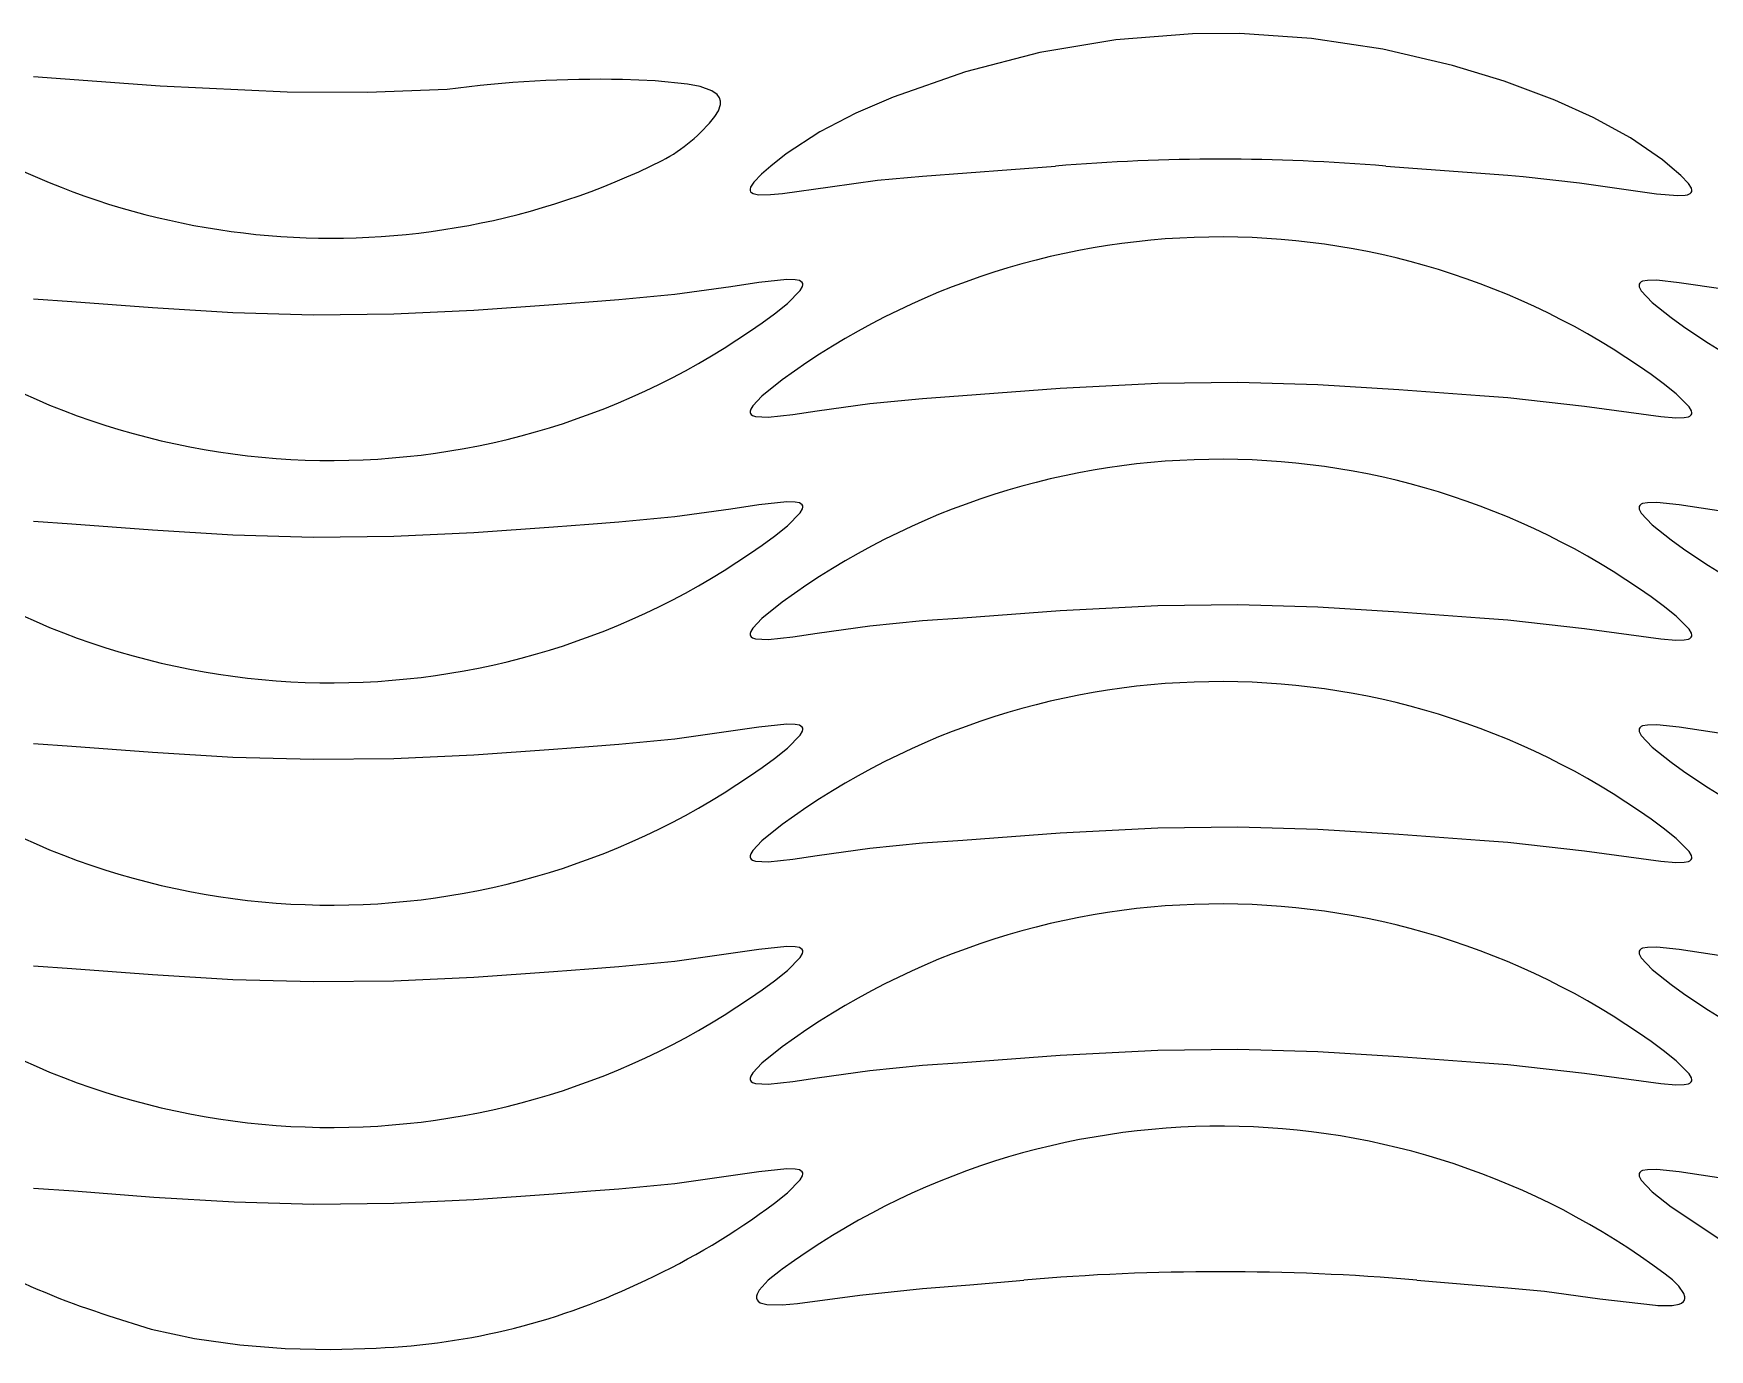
# Model space of a CAD drawing. Extents: x 398 to 509, y 623 to 780.
# Drawn here: x 437.09 to 446.51, y 675.83 to 683.23 of the extents above; entities that cross this region are included whole.
import ezdxf

# ---------------------------------------------------------------- set-up
doc = ezdxf.new("R2010")
doc.units = 0
doc.header["$MEASUREMENT"] = 0
doc.layers.add('1', color=4, linetype='Continuous')
doc.layers.add('2', color=3, linetype='Continuous')

# ---------------------------------------------------------------- blocks, each defined once
blk = doc.blocks.new('2018 PRISM')
at = {"layer": '2', "linetype": 'Continuous', "lineweight": 25}
for p, q in [((42.7378, 38.8472), (42.6524, 38.778)), ((43.5052, 38.7226), (44.2527, 38.778)), ((46.1112, 38.778), (46.7974, 38.7271)), ((47.7089, 38.778), (47.6667, 38.8137)), ((38.7213, 38.015), (38.5052, 38.0308)), ((41.7974, 38.0263), (41.6279, 38.0138)), ((46.6391, 37.4888), (46.7974, 37.4771)), ((38.7213, 36.765), (38.5052, 36.7808)), ((41.7974, 36.7763), (41.6279, 36.7638)), ((46.6391, 36.2388), (46.7974, 36.2271)), ((38.7213, 35.515), (38.5052, 35.5308)), ((41.7974, 35.5263), (41.6279, 35.5138)), ((46.6391, 34.9888), (46.7974, 34.9771)), ((38.7213, 34.265), (38.5052, 34.2808)), ((41.7974, 34.2763), (41.6279, 34.2638)), ((46.6391, 33.7388), (46.7974, 33.7271)), ((38.7327, 33.0142), (38.5051, 33.0308)), ((41.7974, 33.0263), (41.6391, 33.0146)), ((47.7243, 32.5157), (47.6827, 32.5483)), ((46.2862, 32.5156), (46.7975, 32.4722))]:
    blk.add_line(p, q, dxfattribs=at)
at = {"layer": '2', "linetype": 'Continuous', "lineweight": 25, "flags": 128}
for points in [[(47.6667, 38.8137), (47.4867, 38.9375), (47.2779, 39.0513), (47.0612, 39.149), (46.7771, 39.2561), (46.4867, 39.3448), (46.0936, 39.4362), (45.6935, 39.4965), (45.2902, 39.5237), (45.023, 39.5222), (44.5924, 39.4881), (44.1653, 39.4167), (43.7461, 39.3088), (43.3397, 39.1654), (43.131, 39.075), (42.9286, 38.9705), (42.7378, 38.8472)], [(40.8325, 39.2084), (40.3827, 39.1922), (39.932, 39.1931), (39.2184, 39.2277), (38.5052, 39.2808)], [(42.3378, 39.0578), (42.3569, 39.0885), (42.3689, 39.124), (42.3692, 39.1438), (42.3634, 39.1625), (42.3505, 39.1804), (42.3212, 39.2014), (42.2543, 39.2258), (42.1835, 39.2388), (42.0015, 39.257), (41.8187, 39.265)], [(42.6524, 38.778), (42.6003, 38.7337), (42.5558, 38.6875), (42.5386, 38.6602), (42.5353, 38.6483), (42.5356, 38.6409), (42.5385, 38.6341), (42.5429, 38.6293), (42.5526, 38.6237), (42.5827, 38.6174), (42.6506, 38.6177), (42.7184, 38.6251), (42.985, 38.6624), (43.2517, 38.6989), (43.5052, 38.7226)], [(46.7974, 38.7271), (46.8836, 38.7203), (47.1996, 38.685), (47.5145, 38.64), (47.6332, 38.6225), (47.7526, 38.6127), (47.7941, 38.6147), (47.8078, 38.6174), (47.8237, 38.6248), (47.8287, 38.6299), (47.8316, 38.6364), (47.8322, 38.6429), (47.8297, 38.6538), (47.8141, 38.68), (47.7703, 38.7262), (47.7089, 38.778)], [(42.6719, 37.9469), (42.745, 38.0049), (42.8178, 38.0783), (42.8304, 38.1014), (42.8322, 38.1116), (42.8313, 38.1181), (42.8284, 38.1239), (42.8213, 38.1303), (42.8128, 38.1343), (42.7894, 38.1393), (42.7416, 38.1403), (42.584, 38.1247), (42.4273, 38.1004), (42.113, 38.0572), (41.7974, 38.0263)], [(48.5052, 38.0308), (48.2812, 38.0511), (48.0078, 38.0867), (47.7604, 38.1229), (47.6361, 38.1361), (47.5821, 38.1359), (47.5554, 38.1308), (47.5469, 38.1269), (47.5396, 38.1208), (47.5364, 38.1151), (47.5352, 38.1086), (47.5366, 38.0987), (47.5474, 38.0773), (47.6086, 38.0122), (47.7154, 37.9271)], [(41.6279, 38.0138), (41.43, 37.9986), (40.981, 37.9669), (40.5312, 37.9458), (40.0791, 37.9411), (39.6271, 37.9537), (39.174, 37.981), (38.7213, 38.015)], [(42.7154, 37.5763), (42.6011, 37.4843), (42.5507, 37.4308), (42.5393, 37.4119), (42.5358, 37.4013), (42.5354, 37.3928), (42.5372, 37.3864), (42.5411, 37.3809), (42.5488, 37.3754), (42.5661, 37.3697), (42.6366, 37.3674), (42.7752, 37.3818), (42.9132, 37.4027), (43.2086, 37.4436), (43.5051, 37.4726)], [(43.7325, 37.4892), (44.2802, 37.5299), (44.8289, 37.5575), (45.279, 37.5626), (45.7296, 37.55), (46.1845, 37.5229), (46.6391, 37.4888)], [(46.7974, 37.4771), (47.2285, 37.4285), (47.6586, 37.3702), (47.7416, 37.363), (47.7894, 37.3641), (47.8128, 37.3691), (47.8213, 37.3731), (47.8284, 37.3794), (47.8313, 37.3853), (47.8322, 37.3918), (47.8304, 37.402), (47.8178, 37.4251), (47.745, 37.4985), (47.6718, 37.5565)], [(43.5051, 37.4725), (43.5052, 37.4726), (43.7325, 37.4892)], [(42.6719, 36.6969), (42.745, 36.7549), (42.8178, 36.8283), (42.8304, 36.8514), (42.8322, 36.8616), (42.8313, 36.8681), (42.8284, 36.8739), (42.8213, 36.8803), (42.8128, 36.8843), (42.7894, 36.8893), (42.7416, 36.8903), (42.584, 36.8747), (42.4273, 36.8504), (42.113, 36.8072), (41.7974, 36.7763)], [(48.5052, 36.7808), (48.2812, 36.8011), (48.0078, 36.8367), (47.7604, 36.8729), (47.6361, 36.8861), (47.5821, 36.8859), (47.5554, 36.8808), (47.5469, 36.8769), (47.5396, 36.8708), (47.5364, 36.8651), (47.5352, 36.8586), (47.5366, 36.8487), (47.5474, 36.8273), (47.6086, 36.7622), (47.7154, 36.6771)], [(41.6279, 36.7638), (41.43, 36.7486), (40.981, 36.7169), (40.5312, 36.6958), (40.0791, 36.6911), (39.6271, 36.7037), (39.174, 36.731), (38.7213, 36.765)], [(42.7154, 36.3263), (42.6011, 36.2343), (42.5507, 36.1808), (42.5393, 36.1619), (42.5358, 36.1513), (42.5354, 36.1428), (42.5372, 36.1364), (42.5411, 36.1309), (42.5488, 36.1254), (42.5661, 36.1197), (42.6366, 36.1174), (42.7752, 36.1318), (42.9132, 36.1527), (43.2086, 36.1936), (43.5051, 36.2226)], [(43.7325, 36.2392), (44.2802, 36.2799), (44.8289, 36.3075), (45.279, 36.3126), (45.7296, 36.3), (46.1845, 36.2729), (46.6391, 36.2388)], [(46.7974, 36.2271), (47.2285, 36.1785), (47.6586, 36.1202), (47.7416, 36.113), (47.7894, 36.1141), (47.8128, 36.1191), (47.8213, 36.1231), (47.8284, 36.1294), (47.8313, 36.1353), (47.8322, 36.1418), (47.8304, 36.152), (47.8178, 36.1751), (47.745, 36.2485), (47.6718, 36.3065)], [(43.5051, 36.2225), (43.5052, 36.2226), (43.7325, 36.2392)], [(42.6719, 35.4469), (42.745, 35.5049), (42.8178, 35.5783), (42.8304, 35.6014), (42.8322, 35.6116), (42.8313, 35.6181), (42.8284, 35.6239), (42.8213, 35.6303), (42.8128, 35.6343), (42.7894, 35.6393), (42.7416, 35.6403), (42.584, 35.6247), (42.4273, 35.6004), (42.113, 35.5572), (41.7974, 35.5263)], [(48.5052, 35.5308), (48.2812, 35.5511), (48.0078, 35.5867), (47.7604, 35.6229), (47.6361, 35.6361), (47.5821, 35.6359), (47.5554, 35.6308), (47.5469, 35.6269), (47.5396, 35.6208), (47.5364, 35.6151), (47.5352, 35.6086), (47.5366, 35.5987), (47.5474, 35.5773), (47.6086, 35.5122), (47.7154, 35.4271)], [(41.6279, 35.5138), (41.43, 35.4986), (40.981, 35.4669), (40.5312, 35.4458), (40.0791, 35.4411), (39.6271, 35.4537), (39.174, 35.481), (38.7213, 35.515)], [(42.7154, 35.0763), (42.6011, 34.9844), (42.5507, 34.9308), (42.5393, 34.9119), (42.5358, 34.9013), (42.5354, 34.8928), (42.5372, 34.8864), (42.5411, 34.8809), (42.5488, 34.8754), (42.5661, 34.8697), (42.6366, 34.8674), (42.7752, 34.8818), (42.9132, 34.9027), (43.2086, 34.9436), (43.5051, 34.9726)], [(43.5051, 34.9725), (43.5052, 34.9726), (43.7325, 34.9892)], [(43.7325, 34.9892), (44.2802, 35.0299), (44.8289, 35.0575), (45.279, 35.0626), (45.7296, 35.05), (46.1845, 35.023), (46.6391, 34.9888)], [(46.7974, 34.9771), (47.2285, 34.9285), (47.6586, 34.8702), (47.7416, 34.863), (47.7894, 34.8641), (47.8128, 34.8691), (47.8213, 34.8731), (47.8284, 34.8794), (47.8313, 34.8853), (47.8322, 34.8918), (47.8304, 34.902), (47.8178, 34.9251), (47.745, 34.9985), (47.6718, 35.0565)], [(42.6719, 34.1969), (42.745, 34.2549), (42.8178, 34.3283), (42.8304, 34.3514), (42.8322, 34.3616), (42.8313, 34.3681), (42.8284, 34.3739), (42.8213, 34.3803), (42.8128, 34.3843), (42.7894, 34.3893), (42.7416, 34.3903), (42.584, 34.3747), (42.4273, 34.3504), (42.113, 34.3072), (41.7974, 34.2763)], [(48.5052, 34.2808), (48.2812, 34.3011), (48.0078, 34.3367), (47.7604, 34.3729), (47.6361, 34.3861), (47.5821, 34.3859), (47.5554, 34.3808), (47.5469, 34.3769), (47.5396, 34.3708), (47.5364, 34.3651), (47.5352, 34.3586), (47.5366, 34.3487), (47.5474, 34.3273), (47.6086, 34.2622), (47.7154, 34.1771)], [(41.6279, 34.2638), (41.43, 34.2486), (40.981, 34.2169), (40.5312, 34.1958), (40.0791, 34.1911), (39.6271, 34.2037), (39.174, 34.231), (38.7213, 34.265)], [(42.7154, 33.8263), (42.6011, 33.7343), (42.5507, 33.6808), (42.5393, 33.6619), (42.5358, 33.6513), (42.5354, 33.6428), (42.5372, 33.6364), (42.5411, 33.6309), (42.5488, 33.6254), (42.5661, 33.6197), (42.6366, 33.6174), (42.7752, 33.6318), (42.9132, 33.6527), (43.2086, 33.6936), (43.5051, 33.7226)], [(43.7325, 33.7392), (44.2802, 33.7799), (44.8289, 33.8075), (45.279, 33.8126), (45.7296, 33.8), (46.1845, 33.7729), (46.6391, 33.7388)], [(46.7974, 33.7271), (47.2285, 33.6785), (47.6586, 33.6202), (47.7416, 33.613), (47.7894, 33.6141), (47.8128, 33.6191), (47.8213, 33.6231), (47.8284, 33.6294), (47.8313, 33.6353), (47.8322, 33.6418), (47.8304, 33.652), (47.8178, 33.6751), (47.745, 33.7485), (47.6718, 33.8065)], [(43.5051, 33.7225), (43.5052, 33.7226), (43.7325, 33.7392)], [(42.6719, 32.9469), (42.745, 33.0049), (42.8178, 33.0783), (42.8304, 33.1014), (42.8322, 33.1116), (42.8313, 33.1181), (42.8284, 33.1239), (42.8213, 33.1303), (42.8128, 33.1343), (42.7894, 33.1393), (42.7416, 33.1403), (42.584, 33.1247), (42.4273, 33.1004), (42.113, 33.0572), (41.7974, 33.0263)], [(48.5051, 33.0308), (48.0078, 33.0867), (47.7604, 33.1229), (47.6361, 33.1361), (47.5821, 33.1359), (47.5554, 33.1308), (47.5469, 33.1269), (47.5396, 33.1208), (47.5364, 33.1151), (47.5352, 33.1086), (47.5366, 33.0987), (47.5474, 33.0773), (47.6086, 33.0122), (47.7164, 32.9264)], [(41.6391, 33.0146), (41.43, 32.9986), (40.981, 32.9669), (40.5312, 32.9458), (40.0819, 32.941), (39.6328, 32.9534), (39.1825, 32.9804), (38.7327, 33.0142)], [(47.7164, 32.9264), (48.0524, 32.7049), (48.4121, 32.5158)], [(42.7154, 32.5763), (42.7064, 32.5696), (42.6368, 32.5153)], [(42.6368, 32.5153), (42.5872, 32.4589), (42.5754, 32.4366), (42.5721, 32.424), (42.572, 32.4134), (42.5754, 32.4034), (42.5806, 32.3966), (42.5925, 32.3881), (42.6303, 32.3777), (42.7164, 32.3752), (42.8027, 32.3831), (43.1535, 32.4295), (43.505, 32.4673)], [(43.505, 32.4673), (43.7709, 32.489), (44.0755, 32.5154)], [(46.7975, 32.4722), (47.0041, 32.4523), (47.3155, 32.4096), (47.6275, 32.3737), (47.6412, 32.3729), (47.7214, 32.3728), (47.7611, 32.38), (47.7739, 32.3854), (47.7854, 32.394), (47.7906, 32.4016), (47.7933, 32.4109), (47.793, 32.4219), (47.7874, 32.4389), (47.7586, 32.4807), (47.7243, 32.5157)], [(38.9297, 32.3151), (39.1674, 32.2397), (39.4114, 32.1874), (39.665, 32.1514), (39.9205, 32.1311), (40.1763, 32.1251), (40.433, 32.1332)]]:
    blk.add_lwpolyline(points, dxfattribs=at)
at = {"layer": '2', "linetype": 'Continuous', "lineweight": 25}
for centre, radius, start, end in [((41.688, 32.9144), 6.3519, 88.82123, 97.7404), ((40.1809, 42.5547), 4.1817, 233.87216, 296.40929), ((41.6041, 39.633), 0.9322, 297.93527, 321.90477), ((45.182, 27.8645), 10.953, 85.13305, 94.86695), ((45.1802, 34.1992), 4.1809, 53.41835, 126.12494), ((40.1802, 41.3042), 4.1809, 233.87557, 306.58115), ((50.1802, 41.3042), 4.1809, 233.87556, 306.58115), ((45.1802, 32.9492), 4.1809, 53.41835, 126.12495), ((40.1802, 40.0542), 4.1809, 233.87555, 306.58117), ((50.1802, 40.0542), 4.1809, 233.87554, 306.58117), ((45.1802, 31.6992), 4.1809, 53.41837, 126.1249), ((40.1802, 38.8042), 4.1809, 233.87555, 306.58118), ((50.1802, 38.8042), 4.1809, 233.87555, 306.58118), ((45.1802, 30.4492), 4.1809, 53.41835, 126.12495), ((40.1802, 37.5542), 4.1809, 233.87557, 306.58113), ((50.1802, 37.5542), 4.1809, 233.87556, 306.58114), ((45.1801, 29.1995), 4.1806, 53.22857, 126.12621), ((40.1693, 36.2857), 4.1596, 233.8636, 252.66189), ((40.2403, 36.1984), 4.0601, 294.88516, 306.79044), ((45.182, 19.4377), 13.1244, 85.17384, 94.83631), ((40.2833, 35.925), 3.7948, 272.25973, 296.03201)]:
    blk.add_arc(centre, radius, start, end, dxfattribs=at)

msp = doc.modelspace()

# ---------------------------------------------------------------- block references
at = {"layer": '1'}
msp.add_blockref('2018 PRISM', (398.5801, 643.7055), dxfattribs=at)

doc.saveas('drawing.dxf')
